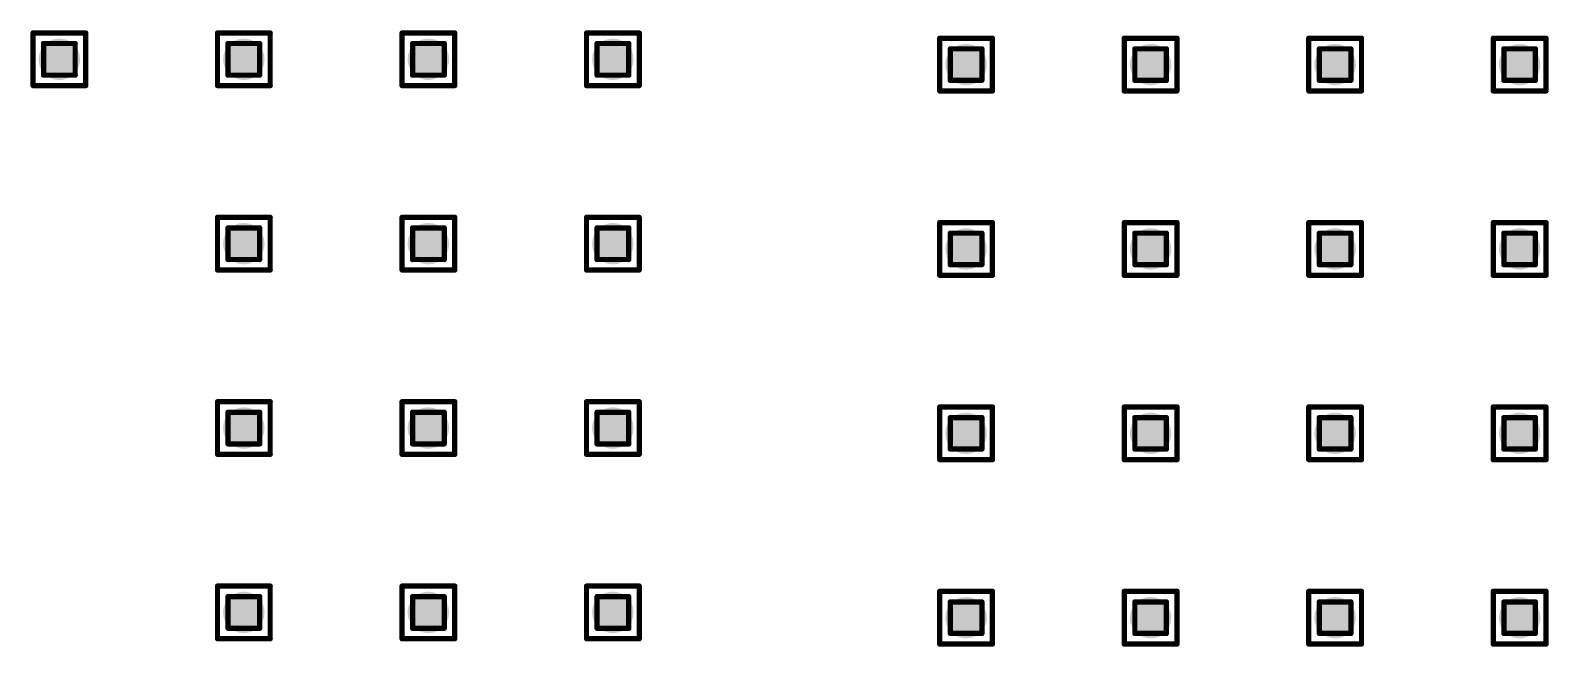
# Model space of a CAD drawing. Header units: millimetres. Extents: x -25 to 478, y -31 to 252.
# Drawn here: x 268.57 to 283.2, y 23.08 to 29.02 of the extents above; entities that cross this region are included whole.
import ezdxf

# ---------------------------------------------------------------- set-up
doc = ezdxf.new("R2010")
doc.units = ezdxf.units.MM
doc.layers.add('DrillDrawing', color=1, linetype='Continuous')
doc.layers.add('ViaHoleLayer', color=16, linetype='Continuous')

msp = doc.modelspace()

# ---------------------------------------------------------------- hatches: boundary and pattern name
at = {"layer": 'ViaHoleLayer'}
h = msp.add_hatch(color=16, dxfattribs=at)
edge = h.paths.add_edge_path()
edge.add_arc((268.851, 28.743), 0.2, 0, 360)
h = msp.add_hatch(color=16, dxfattribs=at)
edge = h.paths.add_edge_path()
edge.add_arc((270.629, 28.743), 0.2, 0, 360)
h = msp.add_hatch(color=16, dxfattribs=at)
edge = h.paths.add_edge_path()
edge.add_arc((272.407, 28.743), 0.2, 0, 360)
h = msp.add_hatch(color=16, dxfattribs=at)
edge = h.paths.add_edge_path()
edge.add_arc((274.185, 28.743), 0.2, 0, 360)
h = msp.add_hatch(color=16, dxfattribs=at)
edge = h.paths.add_edge_path()
edge.add_arc((277.589, 28.692), 0.2, 0, 360)
h = msp.add_hatch(color=16, dxfattribs=at)
edge = h.paths.add_edge_path()
edge.add_arc((279.367, 28.692), 0.2, 0, 360)
h = msp.add_hatch(color=16, dxfattribs=at)
edge = h.paths.add_edge_path()
edge.add_arc((281.145, 28.692), 0.2, 0, 360)
h = msp.add_hatch(color=16, dxfattribs=at)
edge = h.paths.add_edge_path()
edge.add_arc((282.923, 28.692), 0.2, 0, 360)
h = msp.add_hatch(color=16, dxfattribs=at)
edge = h.paths.add_edge_path()
edge.add_arc((270.629, 26.965), 0.2, 0, 360)
h = msp.add_hatch(color=16, dxfattribs=at)
edge = h.paths.add_edge_path()
edge.add_arc((272.407, 26.965), 0.2, 0, 360)
h = msp.add_hatch(color=16, dxfattribs=at)
edge = h.paths.add_edge_path()
edge.add_arc((274.185, 26.965), 0.2, 0, 360)
h = msp.add_hatch(color=16, dxfattribs=at)
edge = h.paths.add_edge_path()
edge.add_arc((277.589, 26.914), 0.2, 0, 360)
h = msp.add_hatch(color=16, dxfattribs=at)
edge = h.paths.add_edge_path()
edge.add_arc((279.367, 26.914), 0.2, 0, 360)
h = msp.add_hatch(color=16, dxfattribs=at)
edge = h.paths.add_edge_path()
edge.add_arc((281.145, 26.914), 0.2, 0, 360)
h = msp.add_hatch(color=16, dxfattribs=at)
edge = h.paths.add_edge_path()
edge.add_arc((282.923, 26.914), 0.2, 0, 360)
h = msp.add_hatch(color=16, dxfattribs=at)
edge = h.paths.add_edge_path()
edge.add_arc((270.629, 25.187), 0.2, 0, 360)
h = msp.add_hatch(color=16, dxfattribs=at)
edge = h.paths.add_edge_path()
edge.add_arc((272.407, 25.187), 0.2, 0, 360)
h = msp.add_hatch(color=16, dxfattribs=at)
edge = h.paths.add_edge_path()
edge.add_arc((274.185, 25.187), 0.2, 0, 360)
h = msp.add_hatch(color=16, dxfattribs=at)
edge = h.paths.add_edge_path()
edge.add_arc((277.589, 25.136), 0.2, 0, 360)
h = msp.add_hatch(color=16, dxfattribs=at)
edge = h.paths.add_edge_path()
edge.add_arc((279.367, 25.136), 0.2, 0, 360)
h = msp.add_hatch(color=16, dxfattribs=at)
edge = h.paths.add_edge_path()
edge.add_arc((281.145, 25.136), 0.2, 0, 360)
h = msp.add_hatch(color=16, dxfattribs=at)
edge = h.paths.add_edge_path()
edge.add_arc((282.923, 25.136), 0.2, 0, 360)
h = msp.add_hatch(color=16, dxfattribs=at)
edge = h.paths.add_edge_path()
edge.add_arc((270.629, 23.409), 0.2, 0, 360)
h = msp.add_hatch(color=16, dxfattribs=at)
edge = h.paths.add_edge_path()
edge.add_arc((272.407, 23.409), 0.2, 0, 360)
h = msp.add_hatch(color=16, dxfattribs=at)
edge = h.paths.add_edge_path()
edge.add_arc((274.185, 23.409), 0.2, 0, 360)
h = msp.add_hatch(color=16, dxfattribs=at)
edge = h.paths.add_edge_path()
edge.add_arc((277.589, 23.358), 0.2, 0, 360)
h = msp.add_hatch(color=16, dxfattribs=at)
edge = h.paths.add_edge_path()
edge.add_arc((279.367, 23.358), 0.2, 0, 360)
h = msp.add_hatch(color=16, dxfattribs=at)
edge = h.paths.add_edge_path()
edge.add_arc((281.145, 23.358), 0.2, 0, 360)
h = msp.add_hatch(color=16, dxfattribs=at)
edge = h.paths.add_edge_path()
edge.add_arc((282.923, 23.358), 0.2, 0, 360)

# ---------------------------------------------------------------- linework, layer by layer
at = {"layer": 'DrillDrawing', "const_width": 0.0508}
for points in [[(268.597, 28.997), (269.105, 28.997)], [(268.597, 28.489), (268.597, 28.997)], [(269.105, 28.489), (269.105, 28.997)], [(270.375, 28.997), (270.883, 28.997)], [(270.375, 28.489), (270.375, 28.997)], [(270.883, 28.489), (270.883, 28.997)], [(272.153, 28.997), (272.661, 28.997)], [(272.153, 28.489), (272.153, 28.997)], [(272.661, 28.489), (272.661, 28.997)], [(273.931, 28.997), (274.439, 28.997)], [(273.931, 28.489), (273.931, 28.997)], [(274.439, 28.489), (274.439, 28.997)], [(277.335, 28.946), (277.843, 28.946)], [(277.335, 28.438), (277.335, 28.946)], [(277.843, 28.438), (277.843, 28.946)], [(279.113, 28.946), (279.621, 28.946)], [(279.113, 28.438), (279.113, 28.946)], [(279.621, 28.438), (279.621, 28.946)], [(280.891, 28.946), (281.399, 28.946)], [(280.891, 28.438), (280.891, 28.946)], [(281.399, 28.438), (281.399, 28.946)], [(282.669, 28.946), (283.177, 28.946)], [(282.669, 28.438), (282.669, 28.946)], [(283.177, 28.438), (283.177, 28.946)], [(268.699, 28.895), (269.004, 28.895)], [(268.699, 28.59), (268.699, 28.895)], [(269.004, 28.59), (269.004, 28.895)], [(270.477, 28.895), (270.782, 28.895)], [(270.477, 28.59), (270.477, 28.895)], [(270.782, 28.59), (270.782, 28.895)], [(272.255, 28.895), (272.56, 28.895)], [(272.255, 28.59), (272.255, 28.895)], [(272.56, 28.59), (272.56, 28.895)], [(274.033, 28.895), (274.338, 28.895)], [(274.033, 28.59), (274.033, 28.895)], [(274.338, 28.59), (274.338, 28.895)], [(277.437, 28.844), (277.741, 28.844)], [(277.437, 28.54), (277.437, 28.844)], [(277.741, 28.54), (277.741, 28.844)], [(279.215, 28.844), (279.519, 28.844)], [(279.215, 28.54), (279.215, 28.844)], [(279.519, 28.54), (279.519, 28.844)], [(280.993, 28.844), (281.297, 28.844)], [(280.993, 28.54), (280.993, 28.844)], [(281.297, 28.54), (281.297, 28.844)], [(282.771, 28.844), (283.075, 28.844)], [(282.771, 28.54), (282.771, 28.844)], [(283.075, 28.54), (283.075, 28.844)], [(268.699, 28.59), (269.004, 28.59)], [(270.477, 28.59), (270.782, 28.59)], [(272.255, 28.59), (272.56, 28.59)], [(274.033, 28.59), (274.338, 28.59)], [(277.437, 28.54), (277.741, 28.54)], [(279.215, 28.54), (279.519, 28.54)], [(280.993, 28.54), (281.297, 28.54)], [(282.771, 28.54), (283.075, 28.54)], [(268.597, 28.489), (269.105, 28.489)], [(270.375, 28.489), (270.883, 28.489)], [(272.153, 28.489), (272.661, 28.489)], [(273.931, 28.489), (274.439, 28.489)], [(277.335, 28.438), (277.843, 28.438)], [(279.113, 28.438), (279.621, 28.438)], [(280.891, 28.438), (281.399, 28.438)], [(282.669, 28.438), (283.177, 28.438)], [(270.375, 27.219), (270.883, 27.219)], [(270.375, 26.711), (270.375, 27.219)], [(270.883, 26.711), (270.883, 27.219)], [(272.153, 27.219), (272.661, 27.219)], [(272.153, 26.711), (272.153, 27.219)], [(272.661, 26.711), (272.661, 27.219)], [(273.931, 27.219), (274.439, 27.219)], [(273.931, 26.711), (273.931, 27.219)], [(274.439, 26.711), (274.439, 27.219)], [(270.477, 27.117), (270.782, 27.117)], [(270.477, 26.812), (270.477, 27.117)], [(270.782, 26.812), (270.782, 27.117)], [(272.255, 27.117), (272.56, 27.117)], [(272.255, 26.812), (272.255, 27.117)], [(272.56, 26.812), (272.56, 27.117)], [(274.033, 27.117), (274.338, 27.117)], [(274.033, 26.812), (274.033, 27.117)], [(274.338, 26.812), (274.338, 27.117)], [(277.335, 27.168), (277.843, 27.168)], [(277.335, 26.66), (277.335, 27.168)], [(277.437, 27.066), (277.741, 27.066)], [(277.437, 26.762), (277.437, 27.066)], [(277.741, 26.762), (277.741, 27.066)], [(277.843, 26.66), (277.843, 27.168)], [(279.113, 27.168), (279.621, 27.168)], [(279.113, 26.66), (279.113, 27.168)], [(279.215, 27.066), (279.519, 27.066)], [(279.215, 26.762), (279.215, 27.066)], [(279.519, 26.762), (279.519, 27.066)], [(279.621, 26.66), (279.621, 27.168)], [(280.891, 27.168), (281.399, 27.168)], [(280.891, 26.66), (280.891, 27.168)], [(280.993, 27.066), (281.297, 27.066)], [(280.993, 26.762), (280.993, 27.066)], [(281.297, 26.762), (281.297, 27.066)], [(281.399, 26.66), (281.399, 27.168)], [(282.669, 27.168), (283.177, 27.168)], [(282.669, 26.66), (282.669, 27.168)], [(282.771, 27.066), (283.075, 27.066)], [(282.771, 26.762), (282.771, 27.066)], [(283.075, 26.762), (283.075, 27.066)], [(283.177, 26.66), (283.177, 27.168)], [(270.477, 26.812), (270.782, 26.812)], [(272.255, 26.812), (272.56, 26.812)], [(274.033, 26.812), (274.338, 26.812)], [(277.437, 26.762), (277.741, 26.762)], [(279.215, 26.762), (279.519, 26.762)], [(280.993, 26.762), (281.297, 26.762)], [(282.771, 26.762), (283.075, 26.762)], [(270.375, 26.711), (270.883, 26.711)], [(272.153, 26.711), (272.661, 26.711)], [(273.931, 26.711), (274.439, 26.711)], [(277.335, 26.66), (277.843, 26.66)], [(279.113, 26.66), (279.621, 26.66)], [(280.891, 26.66), (281.399, 26.66)], [(282.669, 26.66), (283.177, 26.66)], [(270.375, 25.441), (270.883, 25.441)], [(270.375, 24.933), (270.375, 25.441)], [(270.883, 24.933), (270.883, 25.441)], [(272.153, 25.441), (272.661, 25.441)], [(272.153, 24.933), (272.153, 25.441)], [(272.661, 24.933), (272.661, 25.441)], [(273.931, 25.441), (274.439, 25.441)], [(273.931, 24.933), (273.931, 25.441)], [(274.439, 24.933), (274.439, 25.441)], [(270.477, 25.339), (270.782, 25.339)], [(270.477, 25.034), (270.477, 25.339)], [(270.782, 25.034), (270.782, 25.339)], [(272.255, 25.339), (272.56, 25.339)], [(272.255, 25.034), (272.255, 25.339)], [(272.56, 25.034), (272.56, 25.339)], [(274.033, 25.339), (274.338, 25.339)], [(274.033, 25.034), (274.033, 25.339)], [(274.338, 25.034), (274.338, 25.339)], [(277.335, 25.39), (277.843, 25.39)], [(277.335, 24.882), (277.335, 25.39)], [(277.437, 25.288), (277.741, 25.288)], [(277.437, 24.984), (277.437, 25.288)], [(277.741, 24.984), (277.741, 25.288)], [(277.843, 24.882), (277.843, 25.39)], [(279.113, 25.39), (279.621, 25.39)], [(279.113, 24.882), (279.113, 25.39)], [(279.215, 25.288), (279.519, 25.288)], [(279.215, 24.984), (279.215, 25.288)], [(279.519, 24.984), (279.519, 25.288)], [(279.621, 24.882), (279.621, 25.39)], [(280.891, 25.39), (281.399, 25.39)], [(280.891, 24.882), (280.891, 25.39)], [(280.993, 25.288), (281.297, 25.288)], [(280.993, 24.984), (280.993, 25.288)], [(281.297, 24.984), (281.297, 25.288)], [(281.399, 24.882), (281.399, 25.39)], [(282.669, 25.39), (283.177, 25.39)], [(282.669, 24.882), (282.669, 25.39)], [(282.771, 25.288), (283.075, 25.288)], [(282.771, 24.984), (282.771, 25.288)], [(283.075, 24.984), (283.075, 25.288)], [(283.177, 24.882), (283.177, 25.39)], [(270.477, 25.034), (270.782, 25.034)], [(272.255, 25.034), (272.56, 25.034)], [(274.033, 25.034), (274.338, 25.034)], [(270.375, 24.933), (270.883, 24.933)], [(272.153, 24.933), (272.661, 24.933)], [(273.931, 24.933), (274.439, 24.933)], [(277.335, 24.882), (277.843, 24.882)], [(277.437, 24.984), (277.741, 24.984)], [(279.113, 24.882), (279.621, 24.882)], [(279.215, 24.984), (279.519, 24.984)], [(280.891, 24.882), (281.399, 24.882)], [(280.993, 24.984), (281.297, 24.984)], [(282.669, 24.882), (283.177, 24.882)], [(282.771, 24.984), (283.075, 24.984)], [(270.375, 23.663), (270.883, 23.663)], [(270.375, 23.155), (270.375, 23.663)], [(270.477, 23.561), (270.782, 23.561)], [(270.477, 23.256), (270.477, 23.561)], [(270.782, 23.256), (270.782, 23.561)], [(270.883, 23.155), (270.883, 23.663)], [(272.153, 23.663), (272.661, 23.663)], [(272.153, 23.155), (272.153, 23.663)], [(272.255, 23.561), (272.56, 23.561)], [(272.255, 23.256), (272.255, 23.561)], [(272.56, 23.256), (272.56, 23.561)], [(272.661, 23.155), (272.661, 23.663)], [(273.931, 23.663), (274.439, 23.663)], [(273.931, 23.155), (273.931, 23.663)], [(274.033, 23.561), (274.338, 23.561)], [(274.033, 23.256), (274.033, 23.561)], [(274.338, 23.256), (274.338, 23.561)], [(274.439, 23.155), (274.439, 23.663)], [(277.335, 23.612), (277.843, 23.612)], [(277.335, 23.104), (277.335, 23.612)], [(277.843, 23.104), (277.843, 23.612)], [(279.113, 23.612), (279.621, 23.612)], [(279.113, 23.104), (279.113, 23.612)], [(279.621, 23.104), (279.621, 23.612)], [(280.891, 23.612), (281.399, 23.612)], [(280.891, 23.104), (280.891, 23.612)], [(281.399, 23.104), (281.399, 23.612)], [(282.669, 23.612), (283.177, 23.612)], [(282.669, 23.104), (282.669, 23.612)], [(283.177, 23.104), (283.177, 23.612)], [(277.437, 23.51), (277.741, 23.51)], [(277.437, 23.206), (277.437, 23.51)], [(277.741, 23.206), (277.741, 23.51)], [(279.215, 23.51), (279.519, 23.51)], [(279.215, 23.206), (279.215, 23.51)], [(279.519, 23.206), (279.519, 23.51)], [(280.993, 23.51), (281.297, 23.51)], [(280.993, 23.206), (280.993, 23.51)], [(281.297, 23.206), (281.297, 23.51)], [(282.771, 23.51), (283.075, 23.51)], [(282.771, 23.206), (282.771, 23.51)], [(283.075, 23.206), (283.075, 23.51)], [(270.477, 23.256), (270.782, 23.256)], [(272.255, 23.256), (272.56, 23.256)], [(274.033, 23.256), (274.338, 23.256)], [(270.375, 23.155), (270.883, 23.155)], [(272.153, 23.155), (272.661, 23.155)], [(273.931, 23.155), (274.439, 23.155)], [(277.335, 23.104), (277.843, 23.104)], [(277.437, 23.206), (277.741, 23.206)], [(279.113, 23.104), (279.621, 23.104)], [(279.215, 23.206), (279.519, 23.206)], [(280.891, 23.104), (281.399, 23.104)], [(280.993, 23.206), (281.297, 23.206)], [(282.669, 23.104), (283.177, 23.104)], [(282.771, 23.206), (283.075, 23.206)]]:
    msp.add_lwpolyline(points, dxfattribs=at)
at = {"layer": 'DrillDrawing', "const_width": 0.0254}
for points in [[(268.585, 28.997, 1), (268.61, 28.997, 1)], [(268.585, 28.997, 1), (268.61, 28.997, 1)], [(269.093, 28.997, 1), (269.118, 28.997, 1)], [(269.093, 28.997, 1), (269.118, 28.997, 1)], [(270.363, 28.997, 1), (270.388, 28.997, 1)], [(270.363, 28.997, 1), (270.388, 28.997, 1)], [(270.871, 28.997, 1), (270.896, 28.997, 1)], [(270.871, 28.997, 1), (270.896, 28.997, 1)], [(272.141, 28.997, 1), (272.166, 28.997, 1)], [(272.141, 28.997, 1), (272.166, 28.997, 1)], [(272.649, 28.997, 1), (272.674, 28.997, 1)], [(272.649, 28.997, 1), (272.674, 28.997, 1)], [(273.919, 28.997, 1), (273.944, 28.997, 1)], [(273.919, 28.997, 1), (273.944, 28.997, 1)], [(274.427, 28.997, 1), (274.452, 28.997, 1)], [(274.427, 28.997, 1), (274.452, 28.997, 1)], [(277.322, 28.946, 1), (277.348, 28.946, 1)], [(277.322, 28.946, 1), (277.348, 28.946, 1)], [(277.83, 28.946, 1), (277.856, 28.946, 1)], [(277.83, 28.946, 1), (277.856, 28.946, 1)], [(279.1, 28.946, 1), (279.126, 28.946, 1)], [(279.1, 28.946, 1), (279.126, 28.946, 1)], [(279.608, 28.946, 1), (279.634, 28.946, 1)], [(279.608, 28.946, 1), (279.634, 28.946, 1)], [(280.878, 28.946, 1), (280.904, 28.946, 1)], [(280.878, 28.946, 1), (280.904, 28.946, 1)], [(281.386, 28.946, 1), (281.412, 28.946, 1)], [(281.386, 28.946, 1), (281.412, 28.946, 1)], [(282.656, 28.946, 1), (282.682, 28.946, 1)], [(282.656, 28.946, 1), (282.682, 28.946, 1)], [(283.164, 28.946, 1), (283.19, 28.946, 1)], [(283.164, 28.946, 1), (283.19, 28.946, 1)], [(268.686, 28.895, 1), (268.712, 28.895, 1)], [(268.686, 28.895, 1), (268.712, 28.895, 1)], [(268.991, 28.895, 1), (269.017, 28.895, 1)], [(268.991, 28.895, 1), (269.017, 28.895, 1)], [(270.464, 28.895, 1), (270.49, 28.895, 1)], [(270.464, 28.895, 1), (270.49, 28.895, 1)], [(270.769, 28.895, 1), (270.795, 28.895, 1)], [(270.769, 28.895, 1), (270.795, 28.895, 1)], [(272.242, 28.895, 1), (272.268, 28.895, 1)], [(272.242, 28.895, 1), (272.268, 28.895, 1)], [(272.547, 28.895, 1), (272.573, 28.895, 1)], [(272.547, 28.895, 1), (272.573, 28.895, 1)], [(274.02, 28.895, 1), (274.046, 28.895, 1)], [(274.02, 28.895, 1), (274.046, 28.895, 1)], [(274.325, 28.895, 1), (274.351, 28.895, 1)], [(274.325, 28.895, 1), (274.351, 28.895, 1)], [(277.424, 28.844, 1), (277.449, 28.844, 1)], [(277.424, 28.844, 1), (277.449, 28.844, 1)], [(277.729, 28.844, 1), (277.754, 28.844, 1)], [(277.729, 28.844, 1), (277.754, 28.844, 1)], [(279.202, 28.844, 1), (279.227, 28.844, 1)], [(279.202, 28.844, 1), (279.227, 28.844, 1)], [(279.507, 28.844, 1), (279.532, 28.844, 1)], [(279.507, 28.844, 1), (279.532, 28.844, 1)], [(280.98, 28.844, 1), (281.005, 28.844, 1)], [(280.98, 28.844, 1), (281.005, 28.844, 1)], [(281.285, 28.844, 1), (281.31, 28.844, 1)], [(281.285, 28.844, 1), (281.31, 28.844, 1)], [(282.758, 28.844, 1), (282.783, 28.844, 1)], [(282.758, 28.844, 1), (282.783, 28.844, 1)], [(283.063, 28.844, 1), (283.088, 28.844, 1)], [(283.063, 28.844, 1), (283.088, 28.844, 1)], [(268.686, 28.59, 1), (268.712, 28.59, 1)], [(268.686, 28.59, 1), (268.712, 28.59, 1)], [(268.991, 28.59, 1), (269.017, 28.59, 1)], [(268.991, 28.59, 1), (269.017, 28.59, 1)], [(270.464, 28.59, 1), (270.49, 28.59, 1)], [(270.464, 28.59, 1), (270.49, 28.59, 1)], [(270.769, 28.59, 1), (270.795, 28.59, 1)], [(270.769, 28.59, 1), (270.795, 28.59, 1)], [(272.242, 28.59, 1), (272.268, 28.59, 1)], [(272.242, 28.59, 1), (272.268, 28.59, 1)], [(272.547, 28.59, 1), (272.573, 28.59, 1)], [(272.547, 28.59, 1), (272.573, 28.59, 1)], [(274.02, 28.59, 1), (274.046, 28.59, 1)], [(274.02, 28.59, 1), (274.046, 28.59, 1)], [(274.325, 28.59, 1), (274.351, 28.59, 1)], [(274.325, 28.59, 1), (274.351, 28.59, 1)], [(277.424, 28.54, 1), (277.449, 28.54, 1)], [(277.424, 28.54, 1), (277.449, 28.54, 1)], [(277.729, 28.54, 1), (277.754, 28.54, 1)], [(277.729, 28.54, 1), (277.754, 28.54, 1)], [(279.202, 28.54, 1), (279.227, 28.54, 1)], [(279.202, 28.54, 1), (279.227, 28.54, 1)], [(279.507, 28.54, 1), (279.532, 28.54, 1)], [(279.507, 28.54, 1), (279.532, 28.54, 1)], [(280.98, 28.54, 1), (281.005, 28.54, 1)], [(280.98, 28.54, 1), (281.005, 28.54, 1)], [(281.285, 28.54, 1), (281.31, 28.54, 1)], [(281.285, 28.54, 1), (281.31, 28.54, 1)], [(282.758, 28.54, 1), (282.783, 28.54, 1)], [(282.758, 28.54, 1), (282.783, 28.54, 1)], [(283.063, 28.54, 1), (283.088, 28.54, 1)], [(283.063, 28.54, 1), (283.088, 28.54, 1)], [(268.585, 28.489, 1), (268.61, 28.489, 1)], [(268.585, 28.489, 1), (268.61, 28.489, 1)], [(269.093, 28.489, 1), (269.118, 28.489, 1)], [(269.093, 28.489, 1), (269.118, 28.489, 1)], [(270.363, 28.489, 1), (270.388, 28.489, 1)], [(270.363, 28.489, 1), (270.388, 28.489, 1)], [(270.871, 28.489, 1), (270.896, 28.489, 1)], [(270.871, 28.489, 1), (270.896, 28.489, 1)], [(272.141, 28.489, 1), (272.166, 28.489, 1)], [(272.141, 28.489, 1), (272.166, 28.489, 1)], [(272.649, 28.489, 1), (272.674, 28.489, 1)], [(272.649, 28.489, 1), (272.674, 28.489, 1)], [(273.919, 28.489, 1), (273.944, 28.489, 1)], [(273.919, 28.489, 1), (273.944, 28.489, 1)], [(274.427, 28.489, 1), (274.452, 28.489, 1)], [(274.427, 28.489, 1), (274.452, 28.489, 1)], [(277.322, 28.438, 1), (277.348, 28.438, 1)], [(277.322, 28.438, 1), (277.348, 28.438, 1)], [(277.83, 28.438, 1), (277.856, 28.438, 1)], [(277.83, 28.438, 1), (277.856, 28.438, 1)], [(279.1, 28.438, 1), (279.126, 28.438, 1)], [(279.1, 28.438, 1), (279.126, 28.438, 1)], [(279.608, 28.438, 1), (279.634, 28.438, 1)], [(279.608, 28.438, 1), (279.634, 28.438, 1)], [(280.878, 28.438, 1), (280.904, 28.438, 1)], [(280.878, 28.438, 1), (280.904, 28.438, 1)], [(281.386, 28.438, 1), (281.412, 28.438, 1)], [(281.386, 28.438, 1), (281.412, 28.438, 1)], [(282.656, 28.438, 1), (282.682, 28.438, 1)], [(282.656, 28.438, 1), (282.682, 28.438, 1)], [(283.164, 28.438, 1), (283.19, 28.438, 1)], [(283.164, 28.438, 1), (283.19, 28.438, 1)], [(270.363, 27.219, 1), (270.388, 27.219, 1)], [(270.363, 27.219, 1), (270.388, 27.219, 1)], [(270.871, 27.219, 1), (270.896, 27.219, 1)], [(270.871, 27.219, 1), (270.896, 27.219, 1)], [(272.141, 27.219, 1), (272.166, 27.219, 1)], [(272.141, 27.219, 1), (272.166, 27.219, 1)], [(272.649, 27.219, 1), (272.674, 27.219, 1)], [(272.649, 27.219, 1), (272.674, 27.219, 1)], [(273.919, 27.219, 1), (273.944, 27.219, 1)], [(273.919, 27.219, 1), (273.944, 27.219, 1)], [(274.427, 27.219, 1), (274.452, 27.219, 1)], [(274.427, 27.219, 1), (274.452, 27.219, 1)], [(270.464, 27.117, 1), (270.49, 27.117, 1)], [(270.464, 27.117, 1), (270.49, 27.117, 1)], [(270.769, 27.117, 1), (270.795, 27.117, 1)], [(270.769, 27.117, 1), (270.795, 27.117, 1)], [(272.242, 27.117, 1), (272.268, 27.117, 1)], [(272.242, 27.117, 1), (272.268, 27.117, 1)], [(272.547, 27.117, 1), (272.573, 27.117, 1)], [(272.547, 27.117, 1), (272.573, 27.117, 1)], [(274.02, 27.117, 1), (274.046, 27.117, 1)], [(274.02, 27.117, 1), (274.046, 27.117, 1)], [(274.325, 27.117, 1), (274.351, 27.117, 1)], [(274.325, 27.117, 1), (274.351, 27.117, 1)], [(277.322, 27.168, 1), (277.348, 27.168, 1)], [(277.322, 27.168, 1), (277.348, 27.168, 1)], [(277.424, 27.066, 1), (277.449, 27.066, 1)], [(277.424, 27.066, 1), (277.449, 27.066, 1)], [(277.729, 27.066, 1), (277.754, 27.066, 1)], [(277.729, 27.066, 1), (277.754, 27.066, 1)], [(277.83, 27.168, 1), (277.856, 27.168, 1)], [(277.83, 27.168, 1), (277.856, 27.168, 1)], [(279.1, 27.168, 1), (279.126, 27.168, 1)], [(279.1, 27.168, 1), (279.126, 27.168, 1)], [(279.202, 27.066, 1), (279.227, 27.066, 1)], [(279.202, 27.066, 1), (279.227, 27.066, 1)], [(279.507, 27.066, 1), (279.532, 27.066, 1)], [(279.507, 27.066, 1), (279.532, 27.066, 1)], [(279.608, 27.168, 1), (279.634, 27.168, 1)], [(279.608, 27.168, 1), (279.634, 27.168, 1)], [(280.878, 27.168, 1), (280.904, 27.168, 1)], [(280.878, 27.168, 1), (280.904, 27.168, 1)], [(280.98, 27.066, 1), (281.005, 27.066, 1)], [(280.98, 27.066, 1), (281.005, 27.066, 1)], [(281.285, 27.066, 1), (281.31, 27.066, 1)], [(281.285, 27.066, 1), (281.31, 27.066, 1)], [(281.386, 27.168, 1), (281.412, 27.168, 1)], [(281.386, 27.168, 1), (281.412, 27.168, 1)], [(282.656, 27.168, 1), (282.682, 27.168, 1)], [(282.656, 27.168, 1), (282.682, 27.168, 1)], [(282.758, 27.066, 1), (282.783, 27.066, 1)], [(282.758, 27.066, 1), (282.783, 27.066, 1)], [(283.063, 27.066, 1), (283.088, 27.066, 1)], [(283.063, 27.066, 1), (283.088, 27.066, 1)], [(283.164, 27.168, 1), (283.19, 27.168, 1)], [(283.164, 27.168, 1), (283.19, 27.168, 1)], [(270.464, 26.812, 1), (270.49, 26.812, 1)], [(270.464, 26.812, 1), (270.49, 26.812, 1)], [(270.769, 26.812, 1), (270.795, 26.812, 1)], [(270.769, 26.812, 1), (270.795, 26.812, 1)], [(272.242, 26.812, 1), (272.268, 26.812, 1)], [(272.242, 26.812, 1), (272.268, 26.812, 1)], [(272.547, 26.812, 1), (272.573, 26.812, 1)], [(272.547, 26.812, 1), (272.573, 26.812, 1)], [(274.02, 26.812, 1), (274.046, 26.812, 1)], [(274.02, 26.812, 1), (274.046, 26.812, 1)], [(274.325, 26.812, 1), (274.351, 26.812, 1)], [(274.325, 26.812, 1), (274.351, 26.812, 1)], [(277.424, 26.762, 1), (277.449, 26.762, 1)], [(277.424, 26.762, 1), (277.449, 26.762, 1)], [(277.729, 26.762, 1), (277.754, 26.762, 1)], [(277.729, 26.762, 1), (277.754, 26.762, 1)], [(279.202, 26.762, 1), (279.227, 26.762, 1)], [(279.202, 26.762, 1), (279.227, 26.762, 1)], [(279.507, 26.762, 1), (279.532, 26.762, 1)], [(279.507, 26.762, 1), (279.532, 26.762, 1)], [(280.98, 26.762, 1), (281.005, 26.762, 1)], [(280.98, 26.762, 1), (281.005, 26.762, 1)], [(281.285, 26.762, 1), (281.31, 26.762, 1)], [(281.285, 26.762, 1), (281.31, 26.762, 1)], [(282.758, 26.762, 1), (282.783, 26.762, 1)], [(282.758, 26.762, 1), (282.783, 26.762, 1)], [(283.063, 26.762, 1), (283.088, 26.762, 1)], [(283.063, 26.762, 1), (283.088, 26.762, 1)], [(270.363, 26.711, 1), (270.388, 26.711, 1)], [(270.363, 26.711, 1), (270.388, 26.711, 1)], [(270.871, 26.711, 1), (270.896, 26.711, 1)], [(270.871, 26.711, 1), (270.896, 26.711, 1)], [(272.141, 26.711, 1), (272.166, 26.711, 1)], [(272.141, 26.711, 1), (272.166, 26.711, 1)], [(272.649, 26.711, 1), (272.674, 26.711, 1)], [(272.649, 26.711, 1), (272.674, 26.711, 1)], [(273.919, 26.711, 1), (273.944, 26.711, 1)], [(273.919, 26.711, 1), (273.944, 26.711, 1)], [(274.427, 26.711, 1), (274.452, 26.711, 1)], [(274.427, 26.711, 1), (274.452, 26.711, 1)], [(277.322, 26.66, 1), (277.348, 26.66, 1)], [(277.322, 26.66, 1), (277.348, 26.66, 1)], [(277.83, 26.66, 1), (277.856, 26.66, 1)], [(277.83, 26.66, 1), (277.856, 26.66, 1)], [(279.1, 26.66, 1), (279.126, 26.66, 1)], [(279.1, 26.66, 1), (279.126, 26.66, 1)], [(279.608, 26.66, 1), (279.634, 26.66, 1)], [(279.608, 26.66, 1), (279.634, 26.66, 1)], [(280.878, 26.66, 1), (280.904, 26.66, 1)], [(280.878, 26.66, 1), (280.904, 26.66, 1)], [(281.386, 26.66, 1), (281.412, 26.66, 1)], [(281.386, 26.66, 1), (281.412, 26.66, 1)], [(282.656, 26.66, 1), (282.682, 26.66, 1)], [(282.656, 26.66, 1), (282.682, 26.66, 1)], [(283.164, 26.66, 1), (283.19, 26.66, 1)], [(283.164, 26.66, 1), (283.19, 26.66, 1)], [(270.363, 25.441, 1), (270.388, 25.441, 1)], [(270.363, 25.441, 1), (270.388, 25.441, 1)], [(270.871, 25.441, 1), (270.896, 25.441, 1)], [(270.871, 25.441, 1), (270.896, 25.441, 1)], [(272.141, 25.441, 1), (272.166, 25.441, 1)], [(272.141, 25.441, 1), (272.166, 25.441, 1)], [(272.649, 25.441, 1), (272.674, 25.441, 1)], [(272.649, 25.441, 1), (272.674, 25.441, 1)], [(273.919, 25.441, 1), (273.944, 25.441, 1)], [(273.919, 25.441, 1), (273.944, 25.441, 1)], [(274.427, 25.441, 1), (274.452, 25.441, 1)], [(274.427, 25.441, 1), (274.452, 25.441, 1)], [(270.464, 25.339, 1), (270.49, 25.339, 1)], [(270.464, 25.339, 1), (270.49, 25.339, 1)], [(270.769, 25.339, 1), (270.795, 25.339, 1)], [(270.769, 25.339, 1), (270.795, 25.339, 1)], [(272.242, 25.339, 1), (272.268, 25.339, 1)], [(272.242, 25.339, 1), (272.268, 25.339, 1)], [(272.547, 25.339, 1), (272.573, 25.339, 1)], [(272.547, 25.339, 1), (272.573, 25.339, 1)], [(274.02, 25.339, 1), (274.046, 25.339, 1)], [(274.02, 25.339, 1), (274.046, 25.339, 1)], [(274.325, 25.339, 1), (274.351, 25.339, 1)], [(274.325, 25.339, 1), (274.351, 25.339, 1)], [(277.322, 25.39, 1), (277.348, 25.39, 1)], [(277.322, 25.39, 1), (277.348, 25.39, 1)], [(277.424, 25.288, 1), (277.449, 25.288, 1)], [(277.424, 25.288, 1), (277.449, 25.288, 1)], [(277.729, 25.288, 1), (277.754, 25.288, 1)], [(277.729, 25.288, 1), (277.754, 25.288, 1)], [(277.83, 25.39, 1), (277.856, 25.39, 1)], [(277.83, 25.39, 1), (277.856, 25.39, 1)], [(279.1, 25.39, 1), (279.126, 25.39, 1)], [(279.1, 25.39, 1), (279.126, 25.39, 1)], [(279.202, 25.288, 1), (279.227, 25.288, 1)], [(279.202, 25.288, 1), (279.227, 25.288, 1)], [(279.507, 25.288, 1), (279.532, 25.288, 1)], [(279.507, 25.288, 1), (279.532, 25.288, 1)], [(279.608, 25.39, 1), (279.634, 25.39, 1)], [(279.608, 25.39, 1), (279.634, 25.39, 1)], [(280.878, 25.39, 1), (280.904, 25.39, 1)], [(280.878, 25.39, 1), (280.904, 25.39, 1)], [(280.98, 25.288, 1), (281.005, 25.288, 1)], [(280.98, 25.288, 1), (281.005, 25.288, 1)], [(281.285, 25.288, 1), (281.31, 25.288, 1)], [(281.285, 25.288, 1), (281.31, 25.288, 1)], [(281.386, 25.39, 1), (281.412, 25.39, 1)], [(281.386, 25.39, 1), (281.412, 25.39, 1)], [(282.656, 25.39, 1), (282.682, 25.39, 1)], [(282.656, 25.39, 1), (282.682, 25.39, 1)], [(282.758, 25.288, 1), (282.783, 25.288, 1)], [(282.758, 25.288, 1), (282.783, 25.288, 1)], [(283.063, 25.288, 1), (283.088, 25.288, 1)], [(283.063, 25.288, 1), (283.088, 25.288, 1)], [(283.164, 25.39, 1), (283.19, 25.39, 1)], [(283.164, 25.39, 1), (283.19, 25.39, 1)], [(270.464, 25.034, 1), (270.49, 25.034, 1)], [(270.464, 25.034, 1), (270.49, 25.034, 1)], [(270.769, 25.034, 1), (270.795, 25.034, 1)], [(270.769, 25.034, 1), (270.795, 25.034, 1)], [(272.242, 25.034, 1), (272.268, 25.034, 1)], [(272.242, 25.034, 1), (272.268, 25.034, 1)], [(272.547, 25.034, 1), (272.573, 25.034, 1)], [(272.547, 25.034, 1), (272.573, 25.034, 1)], [(274.02, 25.034, 1), (274.046, 25.034, 1)], [(274.02, 25.034, 1), (274.046, 25.034, 1)], [(274.325, 25.034, 1), (274.351, 25.034, 1)], [(274.325, 25.034, 1), (274.351, 25.034, 1)], [(270.363, 24.933, 1), (270.388, 24.933, 1)], [(270.363, 24.933, 1), (270.388, 24.933, 1)], [(270.871, 24.933, 1), (270.896, 24.933, 1)], [(270.871, 24.933, 1), (270.896, 24.933, 1)], [(272.141, 24.933, 1), (272.166, 24.933, 1)], [(272.141, 24.933, 1), (272.166, 24.933, 1)], [(272.649, 24.933, 1), (272.674, 24.933, 1)], [(272.649, 24.933, 1), (272.674, 24.933, 1)], [(273.919, 24.933, 1), (273.944, 24.933, 1)], [(273.919, 24.933, 1), (273.944, 24.933, 1)], [(274.427, 24.933, 1), (274.452, 24.933, 1)], [(274.427, 24.933, 1), (274.452, 24.933, 1)], [(277.322, 24.882, 1), (277.348, 24.882, 1)], [(277.322, 24.882, 1), (277.348, 24.882, 1)], [(277.424, 24.984, 1), (277.449, 24.984, 1)], [(277.424, 24.984, 1), (277.449, 24.984, 1)], [(277.729, 24.984, 1), (277.754, 24.984, 1)], [(277.729, 24.984, 1), (277.754, 24.984, 1)], [(277.83, 24.882, 1), (277.856, 24.882, 1)], [(277.83, 24.882, 1), (277.856, 24.882, 1)], [(279.1, 24.882, 1), (279.126, 24.882, 1)], [(279.1, 24.882, 1), (279.126, 24.882, 1)], [(279.202, 24.984, 1), (279.227, 24.984, 1)], [(279.202, 24.984, 1), (279.227, 24.984, 1)], [(279.507, 24.984, 1), (279.532, 24.984, 1)], [(279.507, 24.984, 1), (279.532, 24.984, 1)], [(279.608, 24.882, 1), (279.634, 24.882, 1)], [(279.608, 24.882, 1), (279.634, 24.882, 1)], [(280.878, 24.882, 1), (280.904, 24.882, 1)], [(280.878, 24.882, 1), (280.904, 24.882, 1)], [(280.98, 24.984, 1), (281.005, 24.984, 1)], [(280.98, 24.984, 1), (281.005, 24.984, 1)], [(281.285, 24.984, 1), (281.31, 24.984, 1)], [(281.285, 24.984, 1), (281.31, 24.984, 1)], [(281.386, 24.882, 1), (281.412, 24.882, 1)], [(281.386, 24.882, 1), (281.412, 24.882, 1)], [(282.656, 24.882, 1), (282.682, 24.882, 1)], [(282.656, 24.882, 1), (282.682, 24.882, 1)], [(282.758, 24.984, 1), (282.783, 24.984, 1)], [(282.758, 24.984, 1), (282.783, 24.984, 1)], [(283.063, 24.984, 1), (283.088, 24.984, 1)], [(283.063, 24.984, 1), (283.088, 24.984, 1)], [(283.164, 24.882, 1), (283.19, 24.882, 1)], [(283.164, 24.882, 1), (283.19, 24.882, 1)], [(270.363, 23.663, 1), (270.388, 23.663, 1)], [(270.363, 23.663, 1), (270.388, 23.663, 1)], [(270.464, 23.561, 1), (270.49, 23.561, 1)], [(270.464, 23.561, 1), (270.49, 23.561, 1)], [(270.769, 23.561, 1), (270.795, 23.561, 1)], [(270.769, 23.561, 1), (270.795, 23.561, 1)], [(270.871, 23.663, 1), (270.896, 23.663, 1)], [(270.871, 23.663, 1), (270.896, 23.663, 1)], [(272.141, 23.663, 1), (272.166, 23.663, 1)], [(272.141, 23.663, 1), (272.166, 23.663, 1)], [(272.242, 23.561, 1), (272.268, 23.561, 1)], [(272.242, 23.561, 1), (272.268, 23.561, 1)], [(272.547, 23.561, 1), (272.573, 23.561, 1)], [(272.547, 23.561, 1), (272.573, 23.561, 1)], [(272.649, 23.663, 1), (272.674, 23.663, 1)], [(272.649, 23.663, 1), (272.674, 23.663, 1)], [(273.919, 23.663, 1), (273.944, 23.663, 1)], [(273.919, 23.663, 1), (273.944, 23.663, 1)], [(274.02, 23.561, 1), (274.046, 23.561, 1)], [(274.02, 23.561, 1), (274.046, 23.561, 1)], [(274.325, 23.561, 1), (274.351, 23.561, 1)], [(274.325, 23.561, 1), (274.351, 23.561, 1)], [(274.427, 23.663, 1), (274.452, 23.663, 1)], [(274.427, 23.663, 1), (274.452, 23.663, 1)], [(277.322, 23.612, 1), (277.348, 23.612, 1)], [(277.322, 23.612, 1), (277.348, 23.612, 1)], [(277.83, 23.612, 1), (277.856, 23.612, 1)], [(277.83, 23.612, 1), (277.856, 23.612, 1)], [(279.1, 23.612, 1), (279.126, 23.612, 1)], [(279.1, 23.612, 1), (279.126, 23.612, 1)], [(279.608, 23.612, 1), (279.634, 23.612, 1)], [(279.608, 23.612, 1), (279.634, 23.612, 1)], [(280.878, 23.612, 1), (280.904, 23.612, 1)], [(280.878, 23.612, 1), (280.904, 23.612, 1)], [(281.386, 23.612, 1), (281.412, 23.612, 1)], [(281.386, 23.612, 1), (281.412, 23.612, 1)], [(282.656, 23.612, 1), (282.682, 23.612, 1)], [(282.656, 23.612, 1), (282.682, 23.612, 1)], [(283.164, 23.612, 1), (283.19, 23.612, 1)], [(283.164, 23.612, 1), (283.19, 23.612, 1)], [(277.424, 23.51, 1), (277.449, 23.51, 1)], [(277.424, 23.51, 1), (277.449, 23.51, 1)], [(277.729, 23.51, 1), (277.754, 23.51, 1)], [(277.729, 23.51, 1), (277.754, 23.51, 1)], [(279.202, 23.51, 1), (279.227, 23.51, 1)], [(279.202, 23.51, 1), (279.227, 23.51, 1)], [(279.507, 23.51, 1), (279.532, 23.51, 1)], [(279.507, 23.51, 1), (279.532, 23.51, 1)], [(280.98, 23.51, 1), (281.005, 23.51, 1)], [(280.98, 23.51, 1), (281.005, 23.51, 1)], [(281.285, 23.51, 1), (281.31, 23.51, 1)], [(281.285, 23.51, 1), (281.31, 23.51, 1)], [(282.758, 23.51, 1), (282.783, 23.51, 1)], [(282.758, 23.51, 1), (282.783, 23.51, 1)], [(283.063, 23.51, 1), (283.088, 23.51, 1)], [(283.063, 23.51, 1), (283.088, 23.51, 1)], [(270.464, 23.256, 1), (270.49, 23.256, 1)], [(270.464, 23.256, 1), (270.49, 23.256, 1)], [(270.769, 23.256, 1), (270.795, 23.256, 1)], [(270.769, 23.256, 1), (270.795, 23.256, 1)], [(272.242, 23.256, 1), (272.268, 23.256, 1)], [(272.242, 23.256, 1), (272.268, 23.256, 1)], [(272.547, 23.256, 1), (272.573, 23.256, 1)], [(272.547, 23.256, 1), (272.573, 23.256, 1)], [(274.02, 23.256, 1), (274.046, 23.256, 1)], [(274.02, 23.256, 1), (274.046, 23.256, 1)], [(274.325, 23.256, 1), (274.351, 23.256, 1)], [(274.325, 23.256, 1), (274.351, 23.256, 1)], [(270.363, 23.155, 1), (270.388, 23.155, 1)], [(270.363, 23.155, 1), (270.388, 23.155, 1)], [(270.871, 23.155, 1), (270.896, 23.155, 1)], [(270.871, 23.155, 1), (270.896, 23.155, 1)], [(272.141, 23.155, 1), (272.166, 23.155, 1)], [(272.141, 23.155, 1), (272.166, 23.155, 1)], [(272.649, 23.155, 1), (272.674, 23.155, 1)], [(272.649, 23.155, 1), (272.674, 23.155, 1)], [(273.919, 23.155, 1), (273.944, 23.155, 1)], [(273.919, 23.155, 1), (273.944, 23.155, 1)], [(274.427, 23.155, 1), (274.452, 23.155, 1)], [(274.427, 23.155, 1), (274.452, 23.155, 1)], [(277.322, 23.104, 1), (277.348, 23.104, 1)], [(277.322, 23.104, 1), (277.348, 23.104, 1)], [(277.424, 23.206, 1), (277.449, 23.206, 1)], [(277.424, 23.206, 1), (277.449, 23.206, 1)], [(277.729, 23.206, 1), (277.754, 23.206, 1)], [(277.729, 23.206, 1), (277.754, 23.206, 1)], [(277.83, 23.104, 1), (277.856, 23.104, 1)], [(277.83, 23.104, 1), (277.856, 23.104, 1)], [(279.1, 23.104, 1), (279.126, 23.104, 1)], [(279.1, 23.104, 1), (279.126, 23.104, 1)], [(279.202, 23.206, 1), (279.227, 23.206, 1)], [(279.202, 23.206, 1), (279.227, 23.206, 1)], [(279.507, 23.206, 1), (279.532, 23.206, 1)], [(279.507, 23.206, 1), (279.532, 23.206, 1)], [(279.608, 23.104, 1), (279.634, 23.104, 1)], [(279.608, 23.104, 1), (279.634, 23.104, 1)], [(280.878, 23.104, 1), (280.904, 23.104, 1)], [(280.878, 23.104, 1), (280.904, 23.104, 1)], [(280.98, 23.206, 1), (281.005, 23.206, 1)], [(280.98, 23.206, 1), (281.005, 23.206, 1)], [(281.285, 23.206, 1), (281.31, 23.206, 1)], [(281.285, 23.206, 1), (281.31, 23.206, 1)], [(281.386, 23.104, 1), (281.412, 23.104, 1)], [(281.386, 23.104, 1), (281.412, 23.104, 1)], [(282.656, 23.104, 1), (282.682, 23.104, 1)], [(282.656, 23.104, 1), (282.682, 23.104, 1)], [(282.758, 23.206, 1), (282.783, 23.206, 1)], [(282.758, 23.206, 1), (282.783, 23.206, 1)], [(283.063, 23.206, 1), (283.088, 23.206, 1)], [(283.063, 23.206, 1), (283.088, 23.206, 1)], [(283.164, 23.104, 1), (283.19, 23.104, 1)], [(283.164, 23.104, 1), (283.19, 23.104, 1)]]:
    msp.add_lwpolyline(points, format="xyb", close=True, dxfattribs=at)

doc.saveas('drawing.dxf')
